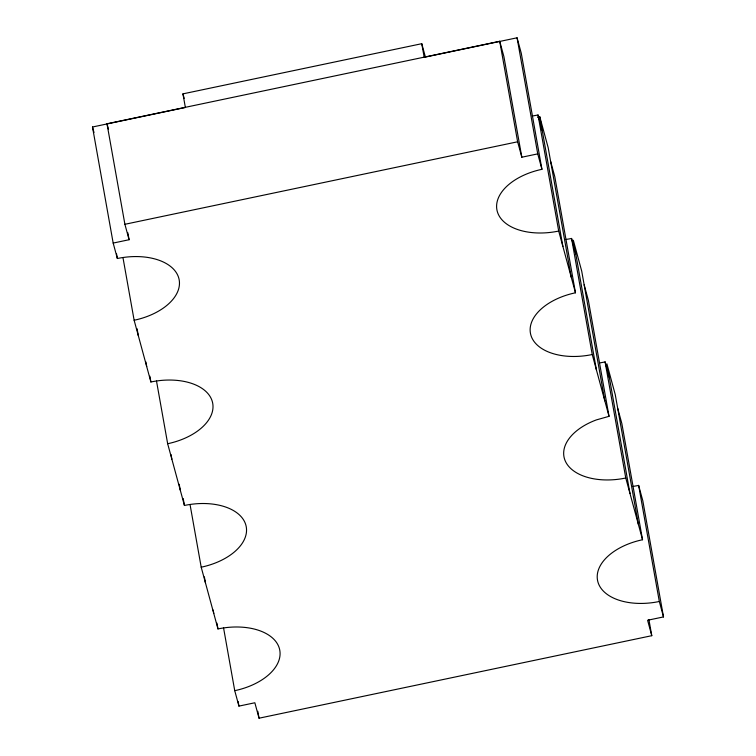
<?xml version="1.0" encoding="UTF-8"?>
<svg xmlns="http://www.w3.org/2000/svg" width="756" height="756" viewBox="0 0 756 756"><rect width="100%" height="100%" fill="white"/><g stroke="black" fill="none" stroke-linecap="round" stroke-linejoin="round"><path stroke-width="1.13" d="M609.308 377.395L605.083 361.859L604.205 362.105A54.281 31.903 -10.1 0 1 599.546 362.918M584.152 284.785L588.348 300.255L609.024 416.329L596.399 419.892A54.281 31.903 -10.1 0 0 565.62 461.727A54.281 31.903 -10.1 0 0 624.881 478.189L625.76 477.943L605.083 361.859M648.894 619.514L651.776 635.692L259.043 718.2L254.848 702.768L238.934 706.113L234.738 690.672A54.281 31.903 -10.1 0 0 279.427 648.657A54.281 31.903 -10.1 0 0 217.974 628.935L201.2 567.198A54.281 31.903 -10.1 0 0 245.889 525.184A54.281 31.903 -10.1 0 0 184.436 505.462L167.662 443.725A54.281 31.903 -10.1 0 0 212.351 401.71A54.281 31.903 -10.1 0 0 150.898 381.988L134.133 320.251A54.281 31.903 -10.1 0 0 178.813 278.227A54.281 31.903 -10.1 0 0 117.36 258.514L113.173 243.073L92.497 126.999L185.371 107.484L182.943 93.867L421.763 43.697L425.448 57.248M113.173 243.073L129.087 239.728L124.901 224.296L106.993 123.786L499.725 41.278L503.921 56.709L521.829 157.22L537.743 153.874L541.939 169.316A54.281 31.903 -10.1 0 0 497.25 211.33A54.281 31.903 -10.1 0 0 558.703 231.052L575.477 292.789A54.281 31.903 -10.1 0 0 530.788 334.804A54.281 31.903 -10.1 0 0 592.241 354.526L609.024 416.329M541.939 169.316L521.262 53.232L517.066 37.8L424.192 57.314L421.763 43.697M537.507 117.274L539.793 116.793L548.176 147.656L571.281 277.357M124.901 224.296L517.633 141.788L521.829 157.22M632.819 486.429A54.281 31.903 -10.1 0 0 638.64 485.399L642.827 500.831L663.503 616.915L647.59 620.26L651.776 635.692M532.205 115.999A54.281 31.903 -10.1 0 0 538.026 114.969L542.222 130.41M550.604 161.274L554.8 176.715L575.477 292.789M565.743 239.482A54.281 31.903 -10.1 0 0 571.564 238.452L575.76 253.884M617.68 408.231L621.867 423.662L642.543 539.737A54.281 31.903 -10.1 0 0 597.864 581.761A54.281 31.903 -10.1 0 0 659.317 601.483L663.503 616.915M625.76 477.943L642.543 539.737M182.943 93.867L184.171 98.384M106.993 123.786L108.495 129.295M92.497 126.999L93.99 132.508M638.64 485.399L659.317 601.483M638.357 524.305L615.252 394.613L606.879 363.768L629.984 493.47M604.828 400.86L581.723 271.168L573.332 240.266L596.437 369.958M571.564 238.452L592.241 354.526M539.793 116.793L562.899 246.484M538.026 114.969L558.703 231.052M517.066 37.8L537.743 153.874M499.725 41.278L517.633 141.788M257.805 711.264L259.043 718.2M238.102 701.464L238.934 706.113M223.578 627.99L234.738 690.672M216.934 623.133L217.974 628.935M213.154 610.026L213.778 613.503M204.366 576.866L205.405 582.668M190.039 504.517L201.2 567.198M183.198 498.497L184.436 505.462M179.219 484.256L180.249 490.058M171.026 454.517L171.858 459.157M156.501 381.043L167.662 443.725M127.859 232.801L129.087 239.728M149.868 376.186L150.898 381.988M145.88 361.907L146.702 366.556M137.082 328.718L138.32 335.683M122.963 257.569L134.133 320.251M116.537 253.865L117.36 258.514"/></g></svg>
